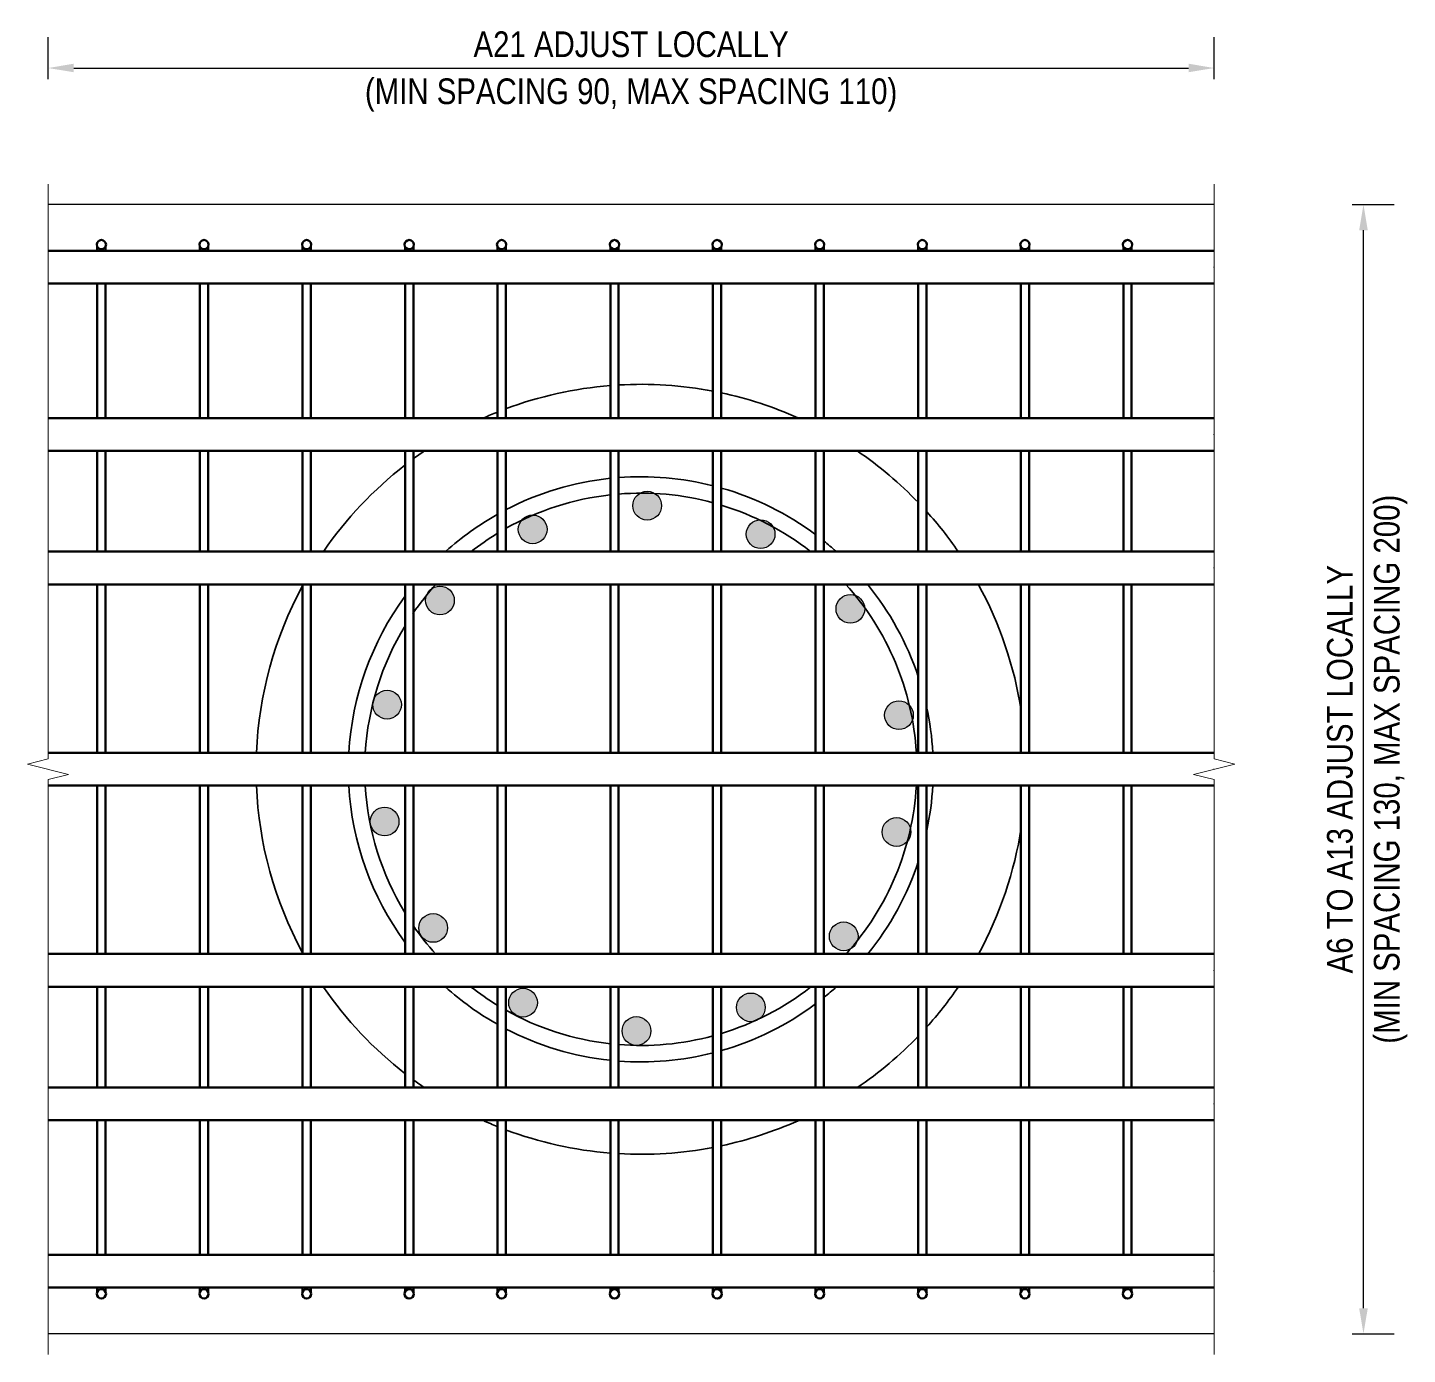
# Model space of a CAD drawing. Header units: metres. Extents: x -1691 to -1596, y 2 to 594.
# Drawn here: x -1597.258 to -1595.913, y 1.675 to 2.968 of the extents above; entities that cross this region are included whole.
import ezdxf

# ---------------------------------------------------------------- set-up
doc = ezdxf.new("R2010")
doc.units = ezdxf.units.M
doc.layers.get('Defpoints').update_dxf_attribs({"color": 41})
for name, color, linetype, lineweight in [('D-BDGE', 7, 'Continuous', 13), ('D-BDGE-18-SOLID', 7, 'Continuous', 9), ('D-BDGE-LINE', 7, 'Continuous', 9), ('D-ENHA-TEXT-DIMS', 7, 'Continuous', 9)]:
    doc.layers.add(name, color=color, linetype=linetype, lineweight=lineweight)
doc.styles.add('Arial Narrow_5', font='ARIALN.TTF', dxfattribs={"height": 0.025})
doc.dimstyles.new('Dimension_Standard_T_REO', dxfattribs={"dimscale": 0.3048, "dimtxt": 0.025586, "dimasz": 0.082021, "dimexe": 0.098425, "dimexo": 0.0625, "dimgap": 0.032808, "dimtad": 1, "dimdec": 0, "dimlfac": 1000, "dimzin": 0, "dimdsep": 46, "dimtxsty": 'Arial Narrow_5', "dimsah": 1, "dimcen": 0.09, "dimaunit": 1, "dimadec": 4, "dimazin": 0, "dimtfac": 1, "dimtdec": 4, "dimtix": 1, "dimtmove": 0, "dimatfit": 3, "dimfxl": 0.098425, "dimfxlon": 1, "dimtvp": 1, "dimtolj": 1, "dimtzin": 0, "dimlwd": 25, "dimlwe": 25, "dimarcsym": 2})

# ---------------------------------------------------------------- blocks, each defined once
blk = doc.blocks.new('CS_DET_BreakLine_ViewScale - CS_Std BreakLine-7163088-DRG - 1076 - TYPICAL PLAN ABUTMENT B HEADSTOCK BOTTOM LEVEL')
at = {"layer": 'D-BDGE-LINE'}
for p, q in [((0.545, 0.02), (0.54, 0)), ((0.555, -0.02), (0.545, 0.02)), ((0.54, 0), (-0.02, 0)), ((0.56, 0), (0.555, -0.02)), ((1.12, 0), (0.56, 0))]:
    blk.add_line(p, q, dxfattribs=at)
blk = doc.blocks.new('CS_DET_BreakLine_ViewScale - CS_Std BreakLine-7163087-DRG - 1076 - TYPICAL PLAN ABUTMENT B HEADSTOCK BOTTOM LEVEL')
at = {"layer": 'D-BDGE-LINE'}
for p, q in [((0.545, -0.02), (0.555, 0.02)), ((0.555, 0.02), (0.56, 0)), ((-0.02, 0), (0.54, 0)), ((0.54, 0), (0.545, -0.02)), ((0.56, 0), (1.12, 0))]:
    blk.add_line(p, q, dxfattribs=at)
blk = doc.blocks.new('DIMBLOCK10-DRG - 1076 - TYPICAL PLAN ABUTMENT B HEADSTOCK BOTTOM LEVEL')
at = {"layer": 'D-ENHA-TEXT-DIMS', "color": 0, "lineweight": 25, "transparency": 16777216}
for p, q in [((-1595.9672, 2.7953), (-1595.9263, 2.7953)), ((-1595.9563, 1.7203), (-1595.9563, 2.7703)), ((-1595.9672, 1.6953), (-1595.9263, 1.6953))]:
    blk.add_line(p, q, dxfattribs=at)
at = {"layer": 'D-ENHA-TEXT-DIMS', "color": 0, "transparency": 16777216}
for points in [[(-1595.9605, 2.7703), (-1595.9521, 2.7703), (-1595.9563, 2.7953)], [(-1595.9605, 1.7203), (-1595.9521, 1.7203), (-1595.9563, 1.6953)]]:
    blk.add_solid(points, dxfattribs=at)
at = {"layer": 'Defpoints', "color": 0, "transparency": 16777216}
for p in [(-1595.9863, 2.7953), (-1595.9563, 2.7953), (-1595.9863, 1.6953)]:
    blk.add_point(p, dxfattribs=at)
at = {"layer": 'D-ENHA-TEXT-DIMS', "color": 0, "lineweight": 25, "transparency": 16777216, "char_height": 0.025, "width": 0.642812, "attachment_point": 5, "rotation": 90, "style": 'Arial Narrow_5'}
for s, insert in [('\\A1;(MIN SPACING 130, MAX SPACING 200)', (-1595.9299, 2.2453)), ('\\A1;A6 TO A13 ADJUST LOCALLY', (-1595.9792, 2.2453))]:
    blk.add_mtext(s, dxfattribs=dict(at, insert=insert))
blk = doc.blocks.new('DIMBLOCK11-DRG - 1076 - TYPICAL PLAN ABUTMENT B HEADSTOCK BOTTOM LEVEL')
at = {"layer": 'D-ENHA-TEXT-DIMS', "color": 0, "lineweight": 25, "transparency": 16777216}
for p, q in [((-1597.2381, 2.9174), (-1597.2381, 2.9583)), ((-1596.1018, 2.9174), (-1596.1018, 2.9583)), ((-1597.2131, 2.9283), (-1596.1268, 2.9283))]:
    blk.add_line(p, q, dxfattribs=at)
at = {"layer": 'D-ENHA-TEXT-DIMS', "color": 0, "transparency": 16777216}
for points in [[(-1597.2131, 2.9325), (-1597.2131, 2.9242), (-1597.2381, 2.9283)], [(-1596.1268, 2.9325), (-1596.1268, 2.9242), (-1596.1018, 2.9283)]]:
    blk.add_solid(points, dxfattribs=at)
at = {"layer": 'Defpoints', "color": 0, "transparency": 16777216}
for p in [(-1596.1018, 2.9283), (-1597.2381, 2.8983), (-1596.1018, 2.8983)]:
    blk.add_point(p, dxfattribs=at)
at = {"layer": 'D-ENHA-TEXT-DIMS', "color": 0, "lineweight": 25, "transparency": 16777216, "char_height": 0.025, "width": 0.623806, "attachment_point": 5, "style": 'Arial Narrow_5'}
for s, insert in [('\\A1;A21 ADJUST LOCALLY', (-1596.67, 2.9513)), ('\\A1;(MIN SPACING 90, MAX SPACING 110)', (-1596.67, 2.9019))]:
    blk.add_mtext(s, dxfattribs=dict(at, insert=insert))

msp = doc.modelspace()

# ---------------------------------------------------------------- hatches: boundary and pattern name
at = {"layer": 'D-BDGE-LINE', "true_color": 0xc0c0c0}
for points in [[(-1596.6543, 2.488), (-1596.6507, 2.4884), (-1596.6473, 2.4898), (-1596.6444, 2.4921), (-1596.6422, 2.495), (-1596.6408, 2.4983), (-1596.6403, 2.502), (-1596.6408, 2.5056), (-1596.6422, 2.509), (-1596.6444, 2.5119), (-1596.6473, 2.5141), (-1596.6507, 2.5155), (-1596.6543, 2.516), (-1596.658, 2.5155), (-1596.6613, 2.5141), (-1596.6642, 2.5119), (-1596.6665, 2.509), (-1596.6679, 2.5056), (-1596.6683, 2.502), (-1596.6679, 2.4983), (-1596.6665, 2.495), (-1596.6642, 2.4921), (-1596.6613, 2.4898), (-1596.658, 2.4884)], [(-1596.7659, 2.4649), (-1596.7622, 2.4654), (-1596.7589, 2.4668), (-1596.756, 2.469), (-1596.7537, 2.4719), (-1596.7523, 2.4753), (-1596.7519, 2.4789), (-1596.7523, 2.4825), (-1596.7537, 2.4859), (-1596.756, 2.4888), (-1596.7589, 2.491), (-1596.7622, 2.4924), (-1596.7659, 2.4929), (-1596.7695, 2.4924), (-1596.7729, 2.491), (-1596.7758, 2.4888), (-1596.778, 2.4859), (-1596.7794, 2.4825), (-1596.7799, 2.4789), (-1596.7794, 2.4753), (-1596.778, 2.4719), (-1596.7758, 2.469), (-1596.7729, 2.4668), (-1596.7695, 2.4654)], [(-1596.5438, 2.4603), (-1596.5402, 2.4608), (-1596.5368, 2.4622), (-1596.5339, 2.4644), (-1596.5317, 2.4673), (-1596.5303, 2.4707), (-1596.5298, 2.4743), (-1596.5303, 2.478), (-1596.5317, 2.4813), (-1596.5339, 2.4842), (-1596.5368, 2.4865), (-1596.5402, 2.4879), (-1596.5438, 2.4883), (-1596.5475, 2.4879), (-1596.5508, 2.4865), (-1596.5537, 2.4842), (-1596.556, 2.4813), (-1596.5574, 2.478), (-1596.5578, 2.4743), (-1596.5574, 2.4707), (-1596.556, 2.4673), (-1596.5537, 2.4644), (-1596.5508, 2.4622), (-1596.5475, 2.4608)], [(-1596.8563, 2.3957), (-1596.8527, 2.3962), (-1596.8493, 2.3976), (-1596.8464, 2.3998), (-1596.8442, 2.4027), (-1596.8428, 2.4061), (-1596.8423, 2.4097), (-1596.8428, 2.4134), (-1596.8442, 2.4167), (-1596.8464, 2.4196), (-1596.8493, 2.4219), (-1596.8527, 2.4233), (-1596.8563, 2.4237), (-1596.86, 2.4233), (-1596.8633, 2.4219), (-1596.8662, 2.4196), (-1596.8685, 2.4167), (-1596.8699, 2.4134), (-1596.8703, 2.4097), (-1596.8699, 2.4061), (-1596.8685, 2.4027), (-1596.8662, 2.3998), (-1596.8633, 2.3976), (-1596.86, 2.3962)], [(-1596.4563, 2.3875), (-1596.4527, 2.388), (-1596.4493, 2.3894), (-1596.4464, 2.3916), (-1596.4442, 2.3945), (-1596.4428, 2.3979), (-1596.4423, 2.4015), (-1596.4428, 2.4051), (-1596.4442, 2.4085), (-1596.4464, 2.4114), (-1596.4493, 2.4136), (-1596.4527, 2.415), (-1596.4563, 2.4155), (-1596.4599, 2.415), (-1596.4633, 2.4136), (-1596.4662, 2.4114), (-1596.4684, 2.4085), (-1596.4698, 2.4051), (-1596.4703, 2.4015), (-1596.4698, 2.3979), (-1596.4684, 2.3945), (-1596.4662, 2.3916), (-1596.4633, 2.3894), (-1596.4599, 2.388)], [(-1596.9078, 2.2942), (-1596.9042, 2.2947), (-1596.9008, 2.2961), (-1596.8979, 2.2983), (-1596.8957, 2.3012), (-1596.8943, 2.3046), (-1596.8938, 2.3082), (-1596.8943, 2.3118), (-1596.8957, 2.3152), (-1596.8979, 2.3181), (-1596.9008, 2.3203), (-1596.9042, 2.3217), (-1596.9078, 2.3222), (-1596.9115, 2.3217), (-1596.9148, 2.3203), (-1596.9177, 2.3181), (-1596.92, 2.3152), (-1596.9214, 2.3118), (-1596.9218, 2.3082), (-1596.9214, 2.3046), (-1596.92, 2.3012), (-1596.9177, 2.2983), (-1596.9148, 2.2961), (-1596.9115, 2.2947)], [(-1596.409, 2.2839), (-1596.4054, 2.2844), (-1596.402, 2.2858), (-1596.3991, 2.288), (-1596.3969, 2.2909), (-1596.3955, 2.2943), (-1596.395, 2.2979), (-1596.3955, 2.3015), (-1596.3969, 2.3049), (-1596.3992, 2.3079), (-1596.402, 2.31), (-1596.4054, 2.3114), (-1596.409, 2.3119), (-1596.4126, 2.3114), (-1596.416, 2.31), (-1596.4189, 2.3078), (-1596.4212, 2.3046), (-1596.4225, 2.3015), (-1596.423, 2.2979), (-1596.4225, 2.2943), (-1596.4211, 2.2909), (-1596.4189, 2.288), (-1596.416, 2.2858), (-1596.4126, 2.2844)], [(-1596.9102, 2.1803), (-1596.9066, 2.1808), (-1596.9032, 2.1822), (-1596.9003, 2.1844), (-1596.8981, 2.1873), (-1596.8967, 2.1907), (-1596.8962, 2.1943), (-1596.8967, 2.1979), (-1596.8981, 2.2013), (-1596.9003, 2.2042), (-1596.9032, 2.2064), (-1596.9066, 2.2078), (-1596.9102, 2.2083), (-1596.9138, 2.2078), (-1596.9172, 2.2064), (-1596.9201, 2.2042), (-1596.9223, 2.2013), (-1596.9237, 2.1979), (-1596.9242, 2.1943), (-1596.9237, 2.1907), (-1596.9223, 2.1873), (-1596.9201, 2.1844), (-1596.9172, 2.1822), (-1596.9138, 2.1808), (-1596.9115, 2.1805)], [(-1596.4113, 2.1701), (-1596.4077, 2.1705), (-1596.4043, 2.1719), (-1596.4014, 2.1742), (-1596.3992, 2.1771), (-1596.3978, 2.1804), (-1596.3973, 2.1841), (-1596.3978, 2.1877), (-1596.3992, 2.1911), (-1596.4014, 2.194), (-1596.4043, 2.1962), (-1596.4077, 2.1976), (-1596.4113, 2.1981), (-1596.415, 2.1976), (-1596.4183, 2.1962), (-1596.4212, 2.194), (-1596.4235, 2.1911), (-1596.4249, 2.1877), (-1596.4253, 2.1841), (-1596.4249, 2.1804), (-1596.4235, 2.1771), (-1596.4212, 2.1742), (-1596.4183, 2.1719), (-1596.415, 2.1705)], [(-1596.8629, 2.0767), (-1596.8593, 2.0772), (-1596.8559, 2.0786), (-1596.853, 2.0808), (-1596.8508, 2.0837), (-1596.8494, 2.0871), (-1596.8489, 2.0907), (-1596.8494, 2.0943), (-1596.8508, 2.0977), (-1596.853, 2.1006), (-1596.8559, 2.1028), (-1596.8593, 2.1042), (-1596.8629, 2.1047), (-1596.8665, 2.1042), (-1596.8699, 2.1028), (-1596.8728, 2.1006), (-1596.875, 2.0977), (-1596.8764, 2.0943), (-1596.8769, 2.0907), (-1596.8764, 2.0871), (-1596.875, 2.0837), (-1596.8728, 2.0808), (-1596.8699, 2.0786), (-1596.8665, 2.0772)], [(-1596.4628, 2.0685), (-1596.4592, 2.069), (-1596.4558, 2.0704), (-1596.453, 2.0726), (-1596.4507, 2.0755), (-1596.4493, 2.0789), (-1596.4488, 2.0825), (-1596.4493, 2.0861), (-1596.4507, 2.0895), (-1596.453, 2.0924), (-1596.4558, 2.0946), (-1596.4592, 2.096), (-1596.4628, 2.0965), (-1596.4665, 2.096), (-1596.4698, 2.0946), (-1596.4727, 2.0924), (-1596.475, 2.0895), (-1596.4764, 2.0861), (-1596.4768, 2.0825), (-1596.4764, 2.0789), (-1596.475, 2.0755), (-1596.4727, 2.0726), (-1596.4698, 2.0704), (-1596.4665, 2.069)], [(-1596.7753, 2.0039), (-1596.7717, 2.0044), (-1596.7683, 2.0058), (-1596.7654, 2.008), (-1596.7632, 2.0109), (-1596.7618, 2.0143), (-1596.7613, 2.0179), (-1596.7618, 2.0215), (-1596.7632, 2.0249), (-1596.7654, 2.0278), (-1596.7683, 2.03), (-1596.7717, 2.0314), (-1596.7753, 2.0319), (-1596.779, 2.0314), (-1596.7823, 2.03), (-1596.7852, 2.0278), (-1596.7875, 2.0249), (-1596.7889, 2.0215), (-1596.7893, 2.0179), (-1596.7889, 2.0143), (-1596.7875, 2.0109), (-1596.7852, 2.008), (-1596.7823, 2.0058), (-1596.779, 2.0044)], [(-1596.5533, 1.9993), (-1596.5497, 1.9998), (-1596.5463, 2.0012), (-1596.5434, 2.0034), (-1596.5412, 2.0063), (-1596.5398, 2.0097), (-1596.5393, 2.0133), (-1596.5398, 2.017), (-1596.5412, 2.0203), (-1596.5434, 2.0232), (-1596.5463, 2.0255), (-1596.5497, 2.0269), (-1596.5533, 2.0273), (-1596.5569, 2.0269), (-1596.5603, 2.0255), (-1596.5632, 2.0232), (-1596.5655, 2.0203), (-1596.5668, 2.017), (-1596.5673, 2.0133), (-1596.5668, 2.0097), (-1596.5655, 2.0063), (-1596.5632, 2.0034), (-1596.5603, 2.0012), (-1596.5569, 1.9998)], [(-1596.6648, 1.9763), (-1596.6612, 1.9768), (-1596.6578, 1.9782), (-1596.6549, 1.9805), (-1596.6527, 1.9833), (-1596.6513, 1.9867), (-1596.6508, 1.9903), (-1596.6513, 1.9939), (-1596.6527, 1.9973), (-1596.655, 2.0002), (-1596.6578, 2.0024), (-1596.6612, 2.0038), (-1596.6648, 2.0043), (-1596.6685, 2.0038), (-1596.6718, 2.0024), (-1596.6747, 2.0002), (-1596.677, 1.9973), (-1596.6784, 1.9939), (-1596.6788, 1.9903), (-1596.6784, 1.9867), (-1596.677, 1.9833), (-1596.6747, 1.9804), (-1596.6718, 1.9782), (-1596.6685, 1.9768)]]:
    msp.add_hatch(color=9, dxfattribs=at).paths.add_polyline_path(points)

# ---------------------------------------------------------------- linework, layer by layer
at = {"layer": 'D-BDGE', "lineweight": 25}
for p, q in [((-1596.1018, 2.7953), (-1597.2381, 2.7953)), ((-1596.1018, 1.6953), (-1597.2381, 1.6953))]:
    msp.add_line(p, q, dxfattribs=at)
at = {"layer": 'D-BDGE', "lineweight": 50}
for p, q in [((-1596.1018, 2.7503), (-1597.2381, 2.7503)), ((-1597.2381, 2.7503), (-1596.1018, 2.7503)), ((-1597.1902, 2.7542), (-1597.1902, 2.7503)), ((-1597.1822, 2.7542), (-1597.1822, 2.7503)), ((-1597.0902, 2.7542), (-1597.0902, 2.7503)), ((-1597.0822, 2.7542), (-1597.0822, 2.7503)), ((-1596.9902, 2.7542), (-1596.9902, 2.7503)), ((-1596.9822, 2.7542), (-1596.9822, 2.7503)), ((-1596.8902, 2.7542), (-1596.8902, 2.7503)), ((-1596.8822, 2.7542), (-1596.8822, 2.7503)), ((-1596.8002, 2.7542), (-1596.8002, 2.7503)), ((-1596.7922, 2.7542), (-1596.7922, 2.7503)), ((-1596.6902, 2.7542), (-1596.6902, 2.7503)), ((-1596.6822, 2.7542), (-1596.6822, 2.7503)), ((-1596.5902, 2.7542), (-1596.5902, 2.7503)), ((-1596.5822, 2.7542), (-1596.5822, 2.7503)), ((-1596.4902, 2.7542), (-1596.4902, 2.7503)), ((-1596.4822, 2.7542), (-1596.4822, 2.7503)), ((-1596.3902, 2.7542), (-1596.3902, 2.7503)), ((-1596.3822, 2.7542), (-1596.3822, 2.7503)), ((-1596.2902, 2.7542), (-1596.2902, 2.7503)), ((-1596.2822, 2.7542), (-1596.2822, 2.7503)), ((-1596.1902, 2.7542), (-1596.1902, 2.7503)), ((-1596.1822, 2.7542), (-1596.1822, 2.7503)), ((-1597.2381, 2.7183), (-1596.1018, 2.7183)), ((-1596.1018, 2.7183), (-1597.2381, 2.7183)), ((-1597.1902, 2.7183), (-1597.1902, 2.5873)), ((-1597.1902, 2.7183), (-1597.1902, 2.5873)), ((-1597.1822, 2.5873), (-1597.1822, 2.7183)), ((-1597.1822, 2.7183), (-1597.1822, 2.5873)), ((-1597.0902, 2.7183), (-1597.0902, 2.5873)), ((-1597.0902, 2.7183), (-1597.0902, 2.5873)), ((-1597.0822, 2.5873), (-1597.0822, 2.7183)), ((-1597.0822, 2.7183), (-1597.0822, 2.5873)), ((-1596.9902, 2.7183), (-1596.9902, 2.5873)), ((-1596.9902, 2.7183), (-1596.9902, 2.5873)), ((-1596.9822, 2.5873), (-1596.9822, 2.7183)), ((-1596.9822, 2.7183), (-1596.9822, 2.5873)), ((-1596.8902, 2.7183), (-1596.8902, 2.5873)), ((-1596.8902, 2.7183), (-1596.8902, 2.5873)), ((-1596.8822, 2.5873), (-1596.8822, 2.7183)), ((-1596.8822, 2.7183), (-1596.8822, 2.5873)), ((-1596.8002, 2.7183), (-1596.8002, 2.5873)), ((-1596.8002, 2.7183), (-1596.8002, 2.5873)), ((-1596.7922, 2.5873), (-1596.7922, 2.7183)), ((-1596.7922, 2.7183), (-1596.7922, 2.5873)), ((-1596.6902, 2.7183), (-1596.6902, 2.5873)), ((-1596.6902, 2.7183), (-1596.6902, 2.5873)), ((-1596.6822, 2.5873), (-1596.6822, 2.7183)), ((-1596.6822, 2.7183), (-1596.6822, 2.5873)), ((-1596.5902, 2.7183), (-1596.5902, 2.5873)), ((-1596.5902, 2.7183), (-1596.5902, 2.5873)), ((-1596.5822, 2.5873), (-1596.5822, 2.7183)), ((-1596.5822, 2.7183), (-1596.5822, 2.5873)), ((-1596.4902, 2.7183), (-1596.4902, 2.5873)), ((-1596.4902, 2.7183), (-1596.4902, 2.5873)), ((-1596.4822, 2.5873), (-1596.4822, 2.7183)), ((-1596.4822, 2.7183), (-1596.4822, 2.5873)), ((-1596.3902, 2.7183), (-1596.3902, 2.5873)), ((-1596.3902, 2.7183), (-1596.3902, 2.5873)), ((-1596.3822, 2.5873), (-1596.3822, 2.7183)), ((-1596.3822, 2.7183), (-1596.3822, 2.5873)), ((-1596.2902, 2.7183), (-1596.2902, 2.5873)), ((-1596.2902, 2.7183), (-1596.2902, 2.5873)), ((-1596.2822, 2.5873), (-1596.2822, 2.7183)), ((-1596.2822, 2.7183), (-1596.2822, 2.5873)), ((-1596.1902, 2.7183), (-1596.1902, 2.5873)), ((-1596.1902, 2.7183), (-1596.1902, 2.5873)), ((-1596.1822, 2.5873), (-1596.1822, 2.7183)), ((-1596.1822, 2.7183), (-1596.1822, 2.5873)), ((-1596.1018, 2.5873), (-1597.2381, 2.5873)), ((-1597.2381, 2.5873), (-1596.1018, 2.5873)), ((-1597.2381, 2.5553), (-1596.1018, 2.5553)), ((-1596.1018, 2.5553), (-1597.2381, 2.5553)), ((-1597.1902, 2.5553), (-1597.1902, 2.4573)), ((-1597.1902, 2.5553), (-1597.1902, 2.4573)), ((-1597.1822, 2.4573), (-1597.1822, 2.5553)), ((-1597.1822, 2.5553), (-1597.1822, 2.4573)), ((-1597.0902, 2.5553), (-1597.0902, 2.4573)), ((-1597.0902, 2.5553), (-1597.0902, 2.4573)), ((-1597.0822, 2.4573), (-1597.0822, 2.5553)), ((-1597.0822, 2.5553), (-1597.0822, 2.4573)), ((-1596.9902, 2.5553), (-1596.9902, 2.4573)), ((-1596.9902, 2.5553), (-1596.9902, 2.4573)), ((-1596.9822, 2.4573), (-1596.9822, 2.5553)), ((-1596.9822, 2.5553), (-1596.9822, 2.4573)), ((-1596.8902, 2.5553), (-1596.8902, 2.4573)), ((-1596.8902, 2.5553), (-1596.8902, 2.4573)), ((-1596.8822, 2.4573), (-1596.8822, 2.5553)), ((-1596.8822, 2.5553), (-1596.8822, 2.4573)), ((-1596.8002, 2.5553), (-1596.8002, 2.4573)), ((-1596.8002, 2.5553), (-1596.8002, 2.4573)), ((-1596.7922, 2.4573), (-1596.7922, 2.5553)), ((-1596.7922, 2.5553), (-1596.7922, 2.4573)), ((-1596.6902, 2.5553), (-1596.6902, 2.4573)), ((-1596.6902, 2.5553), (-1596.6902, 2.4573)), ((-1596.6822, 2.4573), (-1596.6822, 2.5553)), ((-1596.6822, 2.5553), (-1596.6822, 2.4573)), ((-1596.5902, 2.5553), (-1596.5902, 2.4573)), ((-1596.5902, 2.5553), (-1596.5902, 2.4573)), ((-1596.5822, 2.4573), (-1596.5822, 2.5553)), ((-1596.5822, 2.5553), (-1596.5822, 2.4573)), ((-1596.4902, 2.5553), (-1596.4902, 2.4573)), ((-1596.4902, 2.5553), (-1596.4902, 2.4573)), ((-1596.4822, 2.4573), (-1596.4822, 2.5553)), ((-1596.4822, 2.5553), (-1596.4822, 2.4573)), ((-1596.3902, 2.5553), (-1596.3902, 2.4573)), ((-1596.3902, 2.5553), (-1596.3902, 2.4573)), ((-1596.3822, 2.4573), (-1596.3822, 2.5553)), ((-1596.3822, 2.5553), (-1596.3822, 2.4573)), ((-1596.2902, 2.5553), (-1596.2902, 2.4573)), ((-1596.2902, 2.5553), (-1596.2902, 2.4573)), ((-1596.2822, 2.4573), (-1596.2822, 2.5553)), ((-1596.2822, 2.5553), (-1596.2822, 2.4573)), ((-1596.1902, 2.5553), (-1596.1902, 2.4573)), ((-1596.1902, 2.5553), (-1596.1902, 2.4573)), ((-1596.1822, 2.4573), (-1596.1822, 2.5553)), ((-1596.1822, 2.5553), (-1596.1822, 2.4573)), ((-1596.1018, 2.4573), (-1597.2381, 2.4573)), ((-1597.2381, 2.4573), (-1596.1018, 2.4573)), ((-1597.2381, 2.4253), (-1596.1018, 2.4253)), ((-1596.1018, 2.4253), (-1597.2381, 2.4253)), ((-1597.1902, 2.4253), (-1597.1902, 2.2613)), ((-1597.1902, 2.4253), (-1597.1902, 2.2613)), ((-1597.1822, 2.2613), (-1597.1822, 2.4253)), ((-1597.1822, 2.4253), (-1597.1822, 2.2613)), ((-1597.0902, 2.4253), (-1597.0902, 2.2613)), ((-1597.0902, 2.4253), (-1597.0902, 2.2613)), ((-1597.0822, 2.2613), (-1597.0822, 2.4253)), ((-1597.0822, 2.4253), (-1597.0822, 2.2613)), ((-1596.9902, 2.4253), (-1596.9902, 2.2613)), ((-1596.9902, 2.4253), (-1596.9902, 2.2613)), ((-1596.9822, 2.2613), (-1596.9822, 2.4253)), ((-1596.9822, 2.4253), (-1596.9822, 2.2613)), ((-1596.8902, 2.4253), (-1596.8902, 2.2613)), ((-1596.8902, 2.4253), (-1596.8902, 2.2613)), ((-1596.8822, 2.2613), (-1596.8822, 2.4253)), ((-1596.8822, 2.4253), (-1596.8822, 2.2613)), ((-1596.8002, 2.4253), (-1596.8002, 2.2613)), ((-1596.8002, 2.4253), (-1596.8002, 2.2613)), ((-1596.7922, 2.2613), (-1596.7922, 2.4253)), ((-1596.7922, 2.4253), (-1596.7922, 2.2613)), ((-1596.6902, 2.4253), (-1596.6902, 2.2613)), ((-1596.6902, 2.4253), (-1596.6902, 2.2613)), ((-1596.6822, 2.2613), (-1596.6822, 2.4253)), ((-1596.6822, 2.4253), (-1596.6822, 2.2613)), ((-1596.5902, 2.4253), (-1596.5902, 2.2613)), ((-1596.5902, 2.4253), (-1596.5902, 2.2613)), ((-1596.5822, 2.2613), (-1596.5822, 2.4253)), ((-1596.5822, 2.4253), (-1596.5822, 2.2613)), ((-1596.4902, 2.4253), (-1596.4902, 2.2613)), ((-1596.4902, 2.4253), (-1596.4902, 2.2613)), ((-1596.4822, 2.2613), (-1596.4822, 2.4253)), ((-1596.4822, 2.4253), (-1596.4822, 2.2613)), ((-1596.3902, 2.4253), (-1596.3902, 2.2613)), ((-1596.3902, 2.4253), (-1596.3902, 2.2613)), ((-1596.3822, 2.2613), (-1596.3822, 2.4253)), ((-1596.3822, 2.4253), (-1596.3822, 2.2613)), ((-1596.2902, 2.4253), (-1596.2902, 2.2613)), ((-1596.2902, 2.4253), (-1596.2902, 2.2613)), ((-1596.2822, 2.2613), (-1596.2822, 2.4253)), ((-1596.2822, 2.4253), (-1596.2822, 2.2613)), ((-1596.1902, 2.4253), (-1596.1902, 2.2613)), ((-1596.1902, 2.4253), (-1596.1902, 2.2613)), ((-1596.1822, 2.2613), (-1596.1822, 2.4253)), ((-1596.1822, 2.4253), (-1596.1822, 2.2613)), ((-1596.1018, 2.2613), (-1597.2381, 2.2613)), ((-1597.2381, 2.2613), (-1596.1018, 2.2613)), ((-1597.2381, 2.2293), (-1596.1018, 2.2293)), ((-1596.1018, 2.2293), (-1597.2381, 2.2293)), ((-1597.1902, 2.2293), (-1597.1902, 2.0653)), ((-1597.1902, 2.2293), (-1597.1902, 2.0653)), ((-1597.1822, 2.0653), (-1597.1822, 2.2293)), ((-1597.1822, 2.2293), (-1597.1822, 2.0653)), ((-1597.0902, 2.2293), (-1597.0902, 2.0653)), ((-1597.0902, 2.2293), (-1597.0902, 2.0653)), ((-1597.0822, 2.0653), (-1597.0822, 2.2293)), ((-1597.0822, 2.2293), (-1597.0822, 2.0653)), ((-1596.9902, 2.2293), (-1596.9902, 2.0653)), ((-1596.9902, 2.2293), (-1596.9902, 2.0653)), ((-1596.9822, 2.0653), (-1596.9822, 2.2293)), ((-1596.9822, 2.2293), (-1596.9822, 2.0653)), ((-1596.8902, 2.2293), (-1596.8902, 2.0653)), ((-1596.8902, 2.2293), (-1596.8902, 2.0653)), ((-1596.8822, 2.0653), (-1596.8822, 2.2293)), ((-1596.8822, 2.2293), (-1596.8822, 2.0653)), ((-1596.8002, 2.2293), (-1596.8002, 2.0653)), ((-1596.8002, 2.2293), (-1596.8002, 2.0653)), ((-1596.7922, 2.0653), (-1596.7922, 2.2293)), ((-1596.7922, 2.2293), (-1596.7922, 2.0653)), ((-1596.6902, 2.2293), (-1596.6902, 2.0653)), ((-1596.6902, 2.2293), (-1596.6902, 2.0653)), ((-1596.6822, 2.0653), (-1596.6822, 2.2293)), ((-1596.6822, 2.2293), (-1596.6822, 2.0653)), ((-1596.5902, 2.2293), (-1596.5902, 2.0653)), ((-1596.5902, 2.2293), (-1596.5902, 2.0653)), ((-1596.5822, 2.0653), (-1596.5822, 2.2293)), ((-1596.5822, 2.2293), (-1596.5822, 2.0653)), ((-1596.4902, 2.2293), (-1596.4902, 2.0653)), ((-1596.4902, 2.2293), (-1596.4902, 2.0653)), ((-1596.4822, 2.0653), (-1596.4822, 2.2293)), ((-1596.4822, 2.2293), (-1596.4822, 2.0653)), ((-1596.3902, 2.2293), (-1596.3902, 2.0653)), ((-1596.3902, 2.2293), (-1596.3902, 2.0653)), ((-1596.3822, 2.0653), (-1596.3822, 2.2293)), ((-1596.3822, 2.2293), (-1596.3822, 2.0653)), ((-1596.2902, 2.2293), (-1596.2902, 2.0653)), ((-1596.2902, 2.2293), (-1596.2902, 2.0653)), ((-1596.2822, 2.0653), (-1596.2822, 2.2293)), ((-1596.2822, 2.2293), (-1596.2822, 2.0653)), ((-1596.1902, 2.2293), (-1596.1902, 2.0653)), ((-1596.1902, 2.2293), (-1596.1902, 2.0653)), ((-1596.1822, 2.0653), (-1596.1822, 2.2293)), ((-1596.1822, 2.2293), (-1596.1822, 2.0653)), ((-1596.1018, 2.0653), (-1597.2381, 2.0653)), ((-1597.2381, 2.0653), (-1596.1018, 2.0653)), ((-1597.2381, 2.0333), (-1596.1018, 2.0333)), ((-1596.1018, 2.0333), (-1597.2381, 2.0333)), ((-1597.1902, 2.0333), (-1597.1902, 1.9353)), ((-1597.1902, 2.0333), (-1597.1902, 1.9353)), ((-1597.1822, 1.9353), (-1597.1822, 2.0333)), ((-1597.1822, 2.0333), (-1597.1822, 1.9353)), ((-1597.0902, 2.0333), (-1597.0902, 1.9353)), ((-1597.0902, 2.0333), (-1597.0902, 1.9353)), ((-1597.0822, 1.9353), (-1597.0822, 2.0333)), ((-1597.0822, 2.0333), (-1597.0822, 1.9353)), ((-1596.9902, 2.0333), (-1596.9902, 1.9353)), ((-1596.9902, 2.0333), (-1596.9902, 1.9353)), ((-1596.9822, 1.9353), (-1596.9822, 2.0333)), ((-1596.9822, 2.0333), (-1596.9822, 1.9353)), ((-1596.8902, 2.0333), (-1596.8902, 1.9353)), ((-1596.8902, 2.0333), (-1596.8902, 1.9353)), ((-1596.8822, 1.9353), (-1596.8822, 2.0333)), ((-1596.8822, 2.0333), (-1596.8822, 1.9353)), ((-1596.8002, 2.0333), (-1596.8002, 1.9353)), ((-1596.8002, 2.0333), (-1596.8002, 1.9353)), ((-1596.7922, 1.9353), (-1596.7922, 2.0333)), ((-1596.7922, 2.0333), (-1596.7922, 1.9353)), ((-1596.6902, 2.0333), (-1596.6902, 1.9353)), ((-1596.6902, 2.0333), (-1596.6902, 1.9353)), ((-1596.6822, 1.9353), (-1596.6822, 2.0333)), ((-1596.6822, 2.0333), (-1596.6822, 1.9353)), ((-1596.5902, 2.0333), (-1596.5902, 1.9353)), ((-1596.5902, 2.0333), (-1596.5902, 1.9353)), ((-1596.5822, 1.9353), (-1596.5822, 2.0333)), ((-1596.5822, 2.0333), (-1596.5822, 1.9353)), ((-1596.4902, 2.0333), (-1596.4902, 1.9353)), ((-1596.4902, 2.0333), (-1596.4902, 1.9353)), ((-1596.4822, 1.9353), (-1596.4822, 2.0333)), ((-1596.4822, 2.0333), (-1596.4822, 1.9353)), ((-1596.3902, 2.0333), (-1596.3902, 1.9353)), ((-1596.3902, 2.0333), (-1596.3902, 1.9353)), ((-1596.3822, 1.9353), (-1596.3822, 2.0333)), ((-1596.3822, 2.0333), (-1596.3822, 1.9353)), ((-1596.2902, 2.0333), (-1596.2902, 1.9353)), ((-1596.2902, 2.0333), (-1596.2902, 1.9353)), ((-1596.2822, 1.9353), (-1596.2822, 2.0333)), ((-1596.2822, 2.0333), (-1596.2822, 1.9353)), ((-1596.1902, 2.0333), (-1596.1902, 1.9353)), ((-1596.1902, 2.0333), (-1596.1902, 1.9353)), ((-1596.1822, 1.9353), (-1596.1822, 2.0333)), ((-1596.1822, 2.0333), (-1596.1822, 1.9353)), ((-1596.1018, 1.9353), (-1597.2381, 1.9353)), ((-1597.2381, 1.9353), (-1596.1018, 1.9353)), ((-1597.2381, 1.9033), (-1596.1018, 1.9033)), ((-1596.1018, 1.9033), (-1597.2381, 1.9033)), ((-1597.1902, 1.9033), (-1597.1902, 1.7723)), ((-1597.1902, 1.9033), (-1597.1902, 1.7723)), ((-1597.1822, 1.7723), (-1597.1822, 1.9033)), ((-1597.1822, 1.9033), (-1597.1822, 1.7723)), ((-1597.0902, 1.9033), (-1597.0902, 1.7723)), ((-1597.0902, 1.9033), (-1597.0902, 1.7723)), ((-1597.0822, 1.7723), (-1597.0822, 1.9033)), ((-1597.0822, 1.9033), (-1597.0822, 1.7723)), ((-1596.9902, 1.9033), (-1596.9902, 1.7723)), ((-1596.9902, 1.9033), (-1596.9902, 1.7723)), ((-1596.9822, 1.7723), (-1596.9822, 1.9033)), ((-1596.9822, 1.9033), (-1596.9822, 1.7723)), ((-1596.8902, 1.9033), (-1596.8902, 1.7723)), ((-1596.8902, 1.9033), (-1596.8902, 1.7723)), ((-1596.8822, 1.7723), (-1596.8822, 1.9033)), ((-1596.8822, 1.9033), (-1596.8822, 1.7723)), ((-1596.8002, 1.9033), (-1596.8002, 1.7723)), ((-1596.8002, 1.9033), (-1596.8002, 1.7723)), ((-1596.7922, 1.7723), (-1596.7922, 1.9033)), ((-1596.7922, 1.9033), (-1596.7922, 1.7723)), ((-1596.6902, 1.9033), (-1596.6902, 1.7723)), ((-1596.6902, 1.9033), (-1596.6902, 1.7723)), ((-1596.6822, 1.7723), (-1596.6822, 1.9033)), ((-1596.6822, 1.9033), (-1596.6822, 1.7723)), ((-1596.5902, 1.9033), (-1596.5902, 1.7723)), ((-1596.5902, 1.9033), (-1596.5902, 1.7723)), ((-1596.5822, 1.7723), (-1596.5822, 1.9033)), ((-1596.5822, 1.9033), (-1596.5822, 1.7723)), ((-1596.4902, 1.9033), (-1596.4902, 1.7723)), ((-1596.4902, 1.9033), (-1596.4902, 1.7723)), ((-1596.4822, 1.7723), (-1596.4822, 1.9033)), ((-1596.4822, 1.9033), (-1596.4822, 1.7723)), ((-1596.3902, 1.9033), (-1596.3902, 1.7723)), ((-1596.3902, 1.9033), (-1596.3902, 1.7723)), ((-1596.3822, 1.7723), (-1596.3822, 1.9033)), ((-1596.3822, 1.9033), (-1596.3822, 1.7723)), ((-1596.2902, 1.9033), (-1596.2902, 1.7723)), ((-1596.2902, 1.9033), (-1596.2902, 1.7723)), ((-1596.2822, 1.7723), (-1596.2822, 1.9033)), ((-1596.2822, 1.9033), (-1596.2822, 1.7723)), ((-1596.1902, 1.9033), (-1596.1902, 1.7723)), ((-1596.1902, 1.9033), (-1596.1902, 1.7723)), ((-1596.1822, 1.7723), (-1596.1822, 1.9033)), ((-1596.1822, 1.9033), (-1596.1822, 1.7723)), ((-1596.1018, 1.7723), (-1597.2381, 1.7723)), ((-1597.2381, 1.7723), (-1596.1018, 1.7723)), ((-1597.2381, 1.7403), (-1596.1018, 1.7403)), ((-1596.1018, 1.7403), (-1597.2381, 1.7403)), ((-1597.1902, 1.7403), (-1597.1902, 1.7364)), ((-1597.1822, 1.7403), (-1597.1822, 1.7364)), ((-1597.0902, 1.7403), (-1597.0902, 1.7364)), ((-1597.0822, 1.7403), (-1597.0822, 1.7364)), ((-1596.9902, 1.7403), (-1596.9902, 1.7364)), ((-1596.9822, 1.7403), (-1596.9822, 1.7364)), ((-1596.8902, 1.7403), (-1596.8902, 1.7364)), ((-1596.8822, 1.7403), (-1596.8822, 1.7364)), ((-1596.8002, 1.7403), (-1596.8002, 1.7364)), ((-1596.7922, 1.7403), (-1596.7922, 1.7364)), ((-1596.6902, 1.7403), (-1596.6902, 1.7364)), ((-1596.6822, 1.7403), (-1596.6822, 1.7364)), ((-1596.5902, 1.7403), (-1596.5902, 1.7364)), ((-1596.5822, 1.7403), (-1596.5822, 1.7364)), ((-1596.4902, 1.7403), (-1596.4902, 1.7364)), ((-1596.4822, 1.7403), (-1596.4822, 1.7364)), ((-1596.3902, 1.7403), (-1596.3902, 1.7364)), ((-1596.3822, 1.7403), (-1596.3822, 1.7364)), ((-1596.2902, 1.7403), (-1596.2902, 1.7364)), ((-1596.2822, 1.7403), (-1596.2822, 1.7364)), ((-1596.1902, 1.7403), (-1596.1902, 1.7364)), ((-1596.1822, 1.7403), (-1596.1822, 1.7364))]:
    msp.add_line(p, q, dxfattribs=at)
for centre in [(-1597.1862, 2.7563), (-1597.0862, 2.7563), (-1596.9862, 2.7563), (-1596.8862, 2.7563), (-1596.7962, 2.7563), (-1596.6862, 2.7563), (-1596.5862, 2.7563), (-1596.4862, 2.7563), (-1596.3862, 2.7563), (-1596.2862, 2.7563), (-1596.1862, 2.7563), (-1597.1862, 1.7343), (-1597.0862, 1.7343), (-1596.9862, 1.7343), (-1596.8862, 1.7343), (-1596.7962, 1.7343), (-1596.6862, 1.7343), (-1596.5862, 1.7343), (-1596.4862, 1.7343), (-1596.3862, 1.7343), (-1596.2862, 1.7343), (-1596.1862, 1.7343)]:
    msp.add_circle(centre, 0.0045, dxfattribs=at)
at = {"layer": 'D-BDGE', "color": 8, "lineweight": 25, "true_color": 0x808080}
for centre in [(-1596.6543, 2.502), (-1596.7659, 2.4789), (-1596.5438, 2.4743), (-1596.8563, 2.4097), (-1596.4563, 2.4015), (-1596.9078, 2.3082), (-1596.409, 2.2979), (-1596.9102, 2.1943), (-1596.4113, 2.1841), (-1596.8629, 2.0907), (-1596.4628, 2.0825), (-1596.7753, 2.0179), (-1596.5533, 2.0133), (-1596.6648, 1.9903)]:
    msp.add_circle(centre, 0.014, dxfattribs=at)
at = {"layer": 'D-BDGE', "color": 8, "lineweight": 35, "true_color": 0x808080}
for radius, start, end in [(0.375, 94.5453, 110.5862), (0.375, 79.1916, 93.3207), (0.375, 65.9413, 77.9386), (0.375, 111.8896, 114.0889), (0.375, 124.1899, 126.2867), (0.375, 43.8464, 55.7974), (0.375, 127.8258, 145.5116), (0.285, 95.9848, 117.5467), (0.285, 75.6995, 94.3722), (0.285, 53.2458, 74.0262), (0.269, 96.3494, 119.3543), (0.269, 74.8344, 94.6305), (0.269, 52.1104, 73.0679), (0.285, 119.4032, 131.8183), (0.375, 34.4811, 42.0074), (0.269, 121.2941, 127.9505), (0.285, 48.1955, 51.2682), (0.375, 151.6443, 177.5373), (0.269, 137.879, 145.6407), (0.285, 140.7393, 141.1537), (0.269, 3.4359, 42.1166), (0.285, 18.4769, 39.2387), (0.375, 8.7193, 28.7322), (0.285, 143.7664, 176.7592), (0.269, 148.6764, 176.5662), (0.285, 3.2425, 12.3414), (0.375, 182.4318, 208.3371), (0.285, 183.2019, 216.2138), (0.269, 183.3929, 211.2331), (0.269, 318.0261, 356.6055), (0.285, 347.9415, 356.7968), (0.375, 331.3099, 351.3148), (0.285, 320.8138, 341.791), (0.269, 214.3818, 222.0142), (0.285, 218.822, 219.2064), (0.375, 214.4437, 232.1974), (0.285, 228.0384, 240.637), (0.269, 232.0905, 238.6625), (0.269, 286.9538, 307.8978), (0.285, 308.7982, 311.9105), (0.375, 317.9541, 325.5657), (0.269, 240.6321, 263.6613), (0.285, 285.9582, 306.7057), (0.285, 242.4457, 264.0092), (0.269, 265.3693, 285.1661), (0.375, 304.1673, 316.1949), (0.285, 265.6275, 284.3029), (0.375, 233.7387, 235.8346), (0.375, 245.8586, 248.1013), (0.375, 282.0673, 294.1154), (0.375, 249.4258, 265.4522), (0.375, 266.6806, 280.8186)]:
    msp.add_arc((-1596.6605, 2.2452), radius, start, end, dxfattribs=at)
at = {"layer": 'D-BDGE-18-SOLID'}
for p, q in [((-1596.1018, 2.7343), (-1596.1023, 2.7343)), ((-1596.1018, 2.5713), (-1596.1023, 2.5713)), ((-1596.1018, 2.4413), (-1596.1023, 2.4413)), ((-1596.1018, 2.2453), (-1596.1023, 2.2453)), ((-1596.1018, 2.0493), (-1596.1023, 2.0493)), ((-1596.1018, 1.9193), (-1596.1023, 1.9193)), ((-1596.1018, 1.7563), (-1596.1023, 1.7563))]:
    msp.add_line(p, q, dxfattribs=at)

# ---------------------------------------------------------------- block references
at = {"layer": 'D-BDGE-LINE'}
for name, p, rotation in [('CS_DET_BreakLine_ViewScale - CS_Std BreakLine-7163087-DRG - 1076 - TYPICAL PLAN ABUTMENT B HEADSTOCK BOTTOM LEVEL', (-1597.2381, 1.6953), 89.99999999998597), ('CS_DET_BreakLine_ViewScale - CS_Std BreakLine-7163088-DRG - 1076 - TYPICAL PLAN ABUTMENT B HEADSTOCK BOTTOM LEVEL', (-1596.1018, 1.6953), 90.00000000001386)]:
    msp.add_blockref(name, p, dxfattribs=dict(at, rotation=rotation))

# ---------------------------------------------------------------- dimensions: what is measured, and where the dimension line sits
at = {"layer": 'D-ENHA-TEXT-DIMS', "lineweight": 25}
dim = msp.add_linear_dim(base=(-1596.1018, 2.9283), p1=(-1597.2381, 2.8983), p2=(-1596.1018, 2.8983), text='A21 ADJUST LOCALLY\\X(MIN SPACING 90, MAX SPACING 110)', dimstyle='Dimension_Standard_T_REO', override={"dimpost": '<>', "dimfxl": 1.136303}, dxfattribs=at)
dim.commit()
dim.dimension.update_dxf_attribs({"geometry": 'DIMBLOCK11-DRG - 1076 - TYPICAL PLAN ABUTMENT B HEADSTOCK BOTTOM LEVEL', "text_midpoint": (-1596.67, 2.9283)})
dim = msp.add_linear_dim(base=(-1595.9563, 2.7953), p1=(-1595.9863, 1.6953), p2=(-1595.9863, 2.7953), angle=90, text='A6 TO A13 ADJUST LOCALLY\\X(MIN SPACING 130, MAX SPACING 200)', dimstyle='Dimension_Standard_T_REO', override={"dimpost": '<>', "dimfxl": 1.1}, dxfattribs=at)
dim.commit()
dim.dimension.update_dxf_attribs({"geometry": 'DIMBLOCK10-DRG - 1076 - TYPICAL PLAN ABUTMENT B HEADSTOCK BOTTOM LEVEL', "text_midpoint": (-1595.9563, 2.2453)})

doc.saveas('drawing.dxf')
